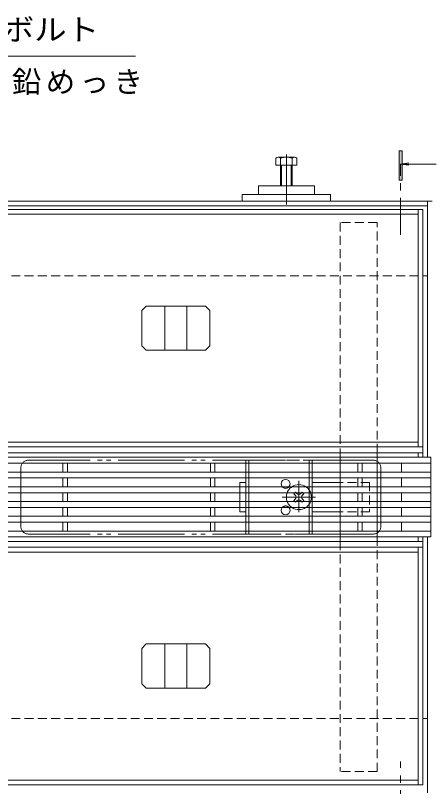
# Model space of a CAD drawing. Units: millimetres at full size, sheet at 1:5; details may follow other scales. Extents: x -1741 to 1924, y -1327 to 1336.
# Drawn here: x -965 to -683, y 162 to 684 of the extents above; entities that cross this region are included whole.
import ezdxf
from ezdxf.enums import TextEntityAlignment as Align

# ---------------------------------------------------------------- set-up
doc = ezdxf.new("R2010")
doc.units = ezdxf.units.MM
doc.header["$LTSCALE"] = 5
for name, pattern in [('CHAIN1', [8, 5, -1, 1, -1]), ('CHAIN2', [12, 9, -1, 1, -1]), ('DASHED1', [1.8, 1.2, -0.6]), ('DOUBLE_CHAIN2', [12.8, 9, -1, 0.6, -0.6, 0.6, -1])]:
    doc.linetypes.add(name, pattern=pattern)
for name, color, linetype, lineweight in [('4-0_OUTLINE-0', 7, 'Continuous', 5), ('4-1_補助散水栓', 2, 'Continuous', 5), ('4-2_A_避難通路', 3, 'Continuous', 5), ('4-5_0055_アルミ建具_', 7, 'Continuous', 5)]:
    doc.layers.add(name, color=color, linetype=linetype, lineweight=lineweight)
doc.styles.add('ＭＳ ゴシック', font='')
doc.styles.get('ＭＳ ゴシック').set_extended_font_data('MS Gothic')

msp = doc.modelspace()

# ---------------------------------------------------------------- linework, layer by layer
at = {"layer": '4-0_OUTLINE-0', "color": 2}
for p, q in [((-788.404, 587.477), (-788.404, 582.787)), ((-775.619, 588.087), (-786.809, 588.087)), ((-785.214, 587.477), (-785.214, 568.787)), ((-777.214, 587.477), (-777.214, 568.787)), ((-774.024, 587.477), (-774.024, 582.787)), ((-774.024, 582.787), (-788.404, 582.787)), ((-784.537, 582.787), (-784.537, 568.787)), ((-777.89, 582.787), (-777.89, 568.787)), ((-808.714, 380.788), (-808.714, 374.788)), ((-806.714, 380.788), (-806.714, 374.788)), ((-765.714, 380.788), (-765.714, 374.788)), ((-763.714, 380.788), (-763.714, 374.788)), ((-808.714, 370.788), (-808.714, 364.788)), ((-806.714, 370.788), (-806.714, 364.788)), ((-765.714, 370.788), (-765.714, 364.788)), ((-763.714, 370.788), (-763.714, 364.788)), ((-808.714, 360.788), (-808.714, 354.788)), ((-806.714, 360.788), (-806.714, 354.788)), ((-765.714, 360.788), (-765.714, 354.788)), ((-763.714, 360.788), (-763.714, 354.788)), ((-808.714, 350.788), (-808.714, 344.788)), ((-806.714, 350.788), (-806.714, 344.788)), ((-765.714, 350.788), (-765.714, 344.788)), ((-763.714, 350.788), (-763.714, 344.788)), ((-808.714, 340.788), (-808.714, 334.788)), ((-806.714, 340.788), (-806.714, 334.788)), ((-765.714, 340.788), (-765.714, 334.788)), ((-763.714, 340.788), (-763.714, 334.788))]:
    msp.add_line(p, q, dxfattribs=at)
at = {"layer": '4-0_OUTLINE-0', "color": 4, "linetype": 'CHAIN2'}
msp.add_line((-781.214, 590.047), (-781.214, 555.964), dxfattribs=at)
at = {"layer": '4-0_OUTLINE-0'}
for p, q in [((-762.214, 568.787), (-762.214, 562.787)), ((-751.214, 562.787), (-811.214, 562.787)), ((-811.214, 558.287), (-811.214, 562.787)), ((-751.214, 558.287), (-751.214, 562.787)), ((-682.214, 558.287), (-1280.214, 558.287)), ((-685.414, 555.087), (-1277.014, 555.087)), ((-685.414, 384.788), (-685.414, 558.287)), ((-688.714, 552.787), (-1273.714, 552.787)), ((-691.914, 549.587), (-1270.514, 549.587)), ((-691.914, 391.788), (-691.914, 552.787)), ((-688.714, 384.788), (-688.714, 552.787)), ((-688.714, 507.787), (-685.414, 507.787)), ((-691.914, 394.988), (-1270.514, 394.988)), ((-1273.714, 391.788), (-688.714, 391.788)), ((-688.714, 387.788), (-1273.714, 387.788)), ((-744.714, 387.788), (-744.714, 384.788)), ((-719.714, 387.788), (-719.714, 384.788)), ((-691.914, 384.788), (-691.914, 387.788)), ((-744.714, 380.788), (-744.714, 374.788)), ((-719.714, 380.788), (-719.714, 374.788)), ((-812.714, 367.788), (-808.714, 367.788)), ((-812.714, 364.788), (-812.714, 367.788)), ((-744.714, 367.788), (-763.714, 367.788)), ((-744.714, 370.788), (-744.714, 364.788)), ((-719.714, 370.788), (-719.714, 364.788)), ((-812.714, 354.788), (-812.714, 360.788)), ((-776.072, 360.086), (-775.012, 361.146)), ((-774.128, 360.262), (-775.012, 361.146)), ((-771.299, 360.262), (-770.415, 361.146)), ((-770.415, 361.146), (-769.355, 360.086)), ((-744.714, 360.788), (-744.714, 354.788)), ((-719.714, 360.788), (-719.714, 354.788)), ((-775.188, 359.202), (-776.072, 360.086)), ((-775.188, 356.373), (-776.072, 355.49)), ((-775.012, 354.429), (-776.072, 355.49)), ((-769.355, 355.49), (-770.415, 354.429)), ((-770.239, 359.202), (-769.355, 360.086)), ((-770.239, 356.373), (-769.355, 355.49)), ((-812.714, 350.788), (-812.714, 347.788)), ((-774.128, 355.313), (-775.012, 354.429)), ((-771.299, 355.313), (-770.415, 354.429)), ((-744.714, 350.788), (-744.714, 344.788)), ((-719.714, 350.788), (-719.714, 344.788)), ((-808.714, 347.788), (-812.714, 347.788)), ((-763.714, 347.788), (-744.714, 347.788)), ((-744.714, 340.788), (-744.714, 334.788)), ((-719.714, 340.788), (-719.714, 334.788)), ((-744.714, 330.788), (-744.714, 327.788)), ((-719.714, 330.788), (-719.714, 327.788)), ((-691.914, 327.788), (-691.914, 330.788)), ((-688.714, 162.787), (-688.714, 330.788)), ((-685.414, 157.287), (-685.414, 330.788)), ((-688.714, 327.788), (-1273.714, 327.788)), ((-1273.714, 323.788), (-688.714, 323.788)), ((-691.914, 320.588), (-1270.514, 320.588)), ((-691.914, 162.787), (-691.914, 323.788)), ((-688.714, 207.787), (-685.414, 207.787)), ((-691.914, 165.987), (-1270.514, 165.987)), ((-1268.514, 162.787), (-688.714, 162.787)), ((-719.714, 162.789), (-744.714, 162.789))]:
    msp.add_line(p, q, dxfattribs=at)
at = {"layer": '4-0_OUTLINE-0', "linetype": 'DASHED1'}
for p, q in [((-719.714, 543.787), (-744.714, 543.787)), ((-744.714, 543.787), (-744.714, 387.787)), ((-719.714, 387.787), (-719.714, 543.787)), ((-1273.714, 507.787), (-688.714, 507.787)), ((-744.714, 384.788), (-744.714, 380.788)), ((-719.714, 384.788), (-719.714, 380.788)), ((-744.714, 374.788), (-744.714, 370.788)), ((-719.714, 374.788), (-719.714, 370.788)), ((-724.714, 367.788), (-744.714, 367.788)), ((-812.714, 364.788), (-812.714, 360.788)), ((-744.714, 364.788), (-744.714, 360.788)), ((-719.714, 364.788), (-719.714, 360.788)), ((-812.714, 354.788), (-812.714, 350.788)), ((-744.714, 354.788), (-744.714, 350.788)), ((-719.714, 354.788), (-719.714, 350.788)), ((-744.714, 344.788), (-744.714, 340.788)), ((-719.714, 344.788), (-719.714, 340.788)), ((-744.714, 334.788), (-744.714, 330.788)), ((-719.714, 334.788), (-719.714, 330.788)), ((-744.714, 327.787), (-744.714, 171.787)), ((-719.714, 171.787), (-719.714, 327.787)), ((-1273.714, 207.787), (-688.714, 207.787)), ((-719.714, 171.787), (-744.714, 171.787))]:
    msp.add_line(p, q, dxfattribs=at)
at = {"layer": '4-0_OUTLINE-0', "color": 2, "linetype": 'DOUBLE_CHAIN2'}
for p, q in [((-722.214, 382.788), (-956.214, 382.788)), ((-961.214, 337.788), (-961.214, 377.788)), ((-722.214, 332.788), (-956.214, 332.788))]:
    msp.add_line(p, q, dxfattribs=at)
at = {"layer": '4-0_OUTLINE-0', "color": 2, "linetype": 'DASHED1'}
for p, q in [((-763.714, 382.788), (-808.714, 382.788)), ((-808.714, 380.788), (-808.714, 382.788)), ((-806.714, 380.788), (-806.714, 382.788)), ((-765.714, 380.788), (-765.714, 382.788)), ((-763.714, 380.788), (-763.714, 382.788)), ((-808.714, 374.788), (-808.714, 370.788)), ((-806.714, 374.788), (-806.714, 370.788)), ((-765.714, 374.788), (-765.714, 370.788)), ((-763.714, 374.788), (-763.714, 370.788)), ((-808.714, 364.788), (-808.714, 360.788)), ((-806.714, 364.788), (-806.714, 360.788)), ((-765.714, 364.788), (-765.714, 360.788)), ((-763.714, 364.788), (-763.714, 360.788)), ((-808.714, 354.788), (-808.714, 350.788)), ((-806.714, 354.788), (-806.714, 350.788)), ((-765.714, 354.788), (-765.714, 350.788)), ((-763.714, 354.788), (-763.714, 350.788)), ((-808.714, 344.788), (-808.714, 340.788)), ((-806.714, 344.788), (-806.714, 340.788)), ((-765.714, 344.788), (-765.714, 340.788)), ((-763.714, 344.788), (-763.714, 340.788)), ((-808.714, 334.788), (-808.714, 332.788)), ((-806.714, 334.788), (-806.714, 332.788)), ((-765.714, 334.788), (-765.714, 332.788)), ((-763.714, 334.788), (-763.714, 332.788)), ((-808.714, 332.788), (-763.714, 332.788))]:
    msp.add_line(p, q, dxfattribs=at)
at = {"layer": '4-0_OUTLINE-0', "linetype": 'CHAIN1'}
for p, q in [((-772.714, 347.603), (-772.714, 368.859)), ((-761.456, 357.788), (-784.065, 357.788))]:
    msp.add_line(p, q, dxfattribs=at)
at = {"layer": '4-0_OUTLINE-0'}
msp.add_lwpolyline([(-762.214, 568.787), (-800.214, 568.787), (-800.214, 562.787)], dxfattribs=at)
at = {"layer": '4-0_OUTLINE-0', "color": 2, "linetype": 'DOUBLE_CHAIN2'}
msp.add_lwpolyline([(-717.214, 337.788), (-717.214, 338.233), (-717.214, 377.788)], dxfattribs=at)
at = {"layer": '4-0_OUTLINE-0', "linetype": 'DASHED1'}
msp.add_lwpolyline([(-724.714, 367.788), (-724.714, 347.788), (-744.714, 347.788)], dxfattribs=at)
at = {"layer": '4-0_OUTLINE-0', "color": 2}
for centre, radius, start, end in [((-786.809, 585.697), 2.39, 48.13611, 131.86389), ((-781.214, 574.669), 13.418, 72.6564, 107.3436), ((-775.619, 585.697), 2.39, 48.13611, 131.86389)]:
    msp.add_arc(centre, radius, start, end, dxfattribs=at)
at = {"layer": '4-0_OUTLINE-0', "color": 2, "linetype": 'DOUBLE_CHAIN2'}
for centre, start, end in [((-956.214, 377.788), 90, 180), ((-722.214, 377.788), 0, 90), ((-956.214, 337.788), 180, 270), ((-722.214, 337.788), 270, 0)]:
    msp.add_arc(centre, 5, start, end, dxfattribs=at)
at = {"layer": '4-0_OUTLINE-0'}
for centre, radius, start, end in [((-781.714, 366.788), 3, 318.19021, 221.80979), ((-772.714, 357.788), 8.5, 55.43992, 124.56008), ((-772.714, 357.788), 8.5, 159.33253, 200.66717), ((-772.714, 357.788), 8.5, 339.33283, 20.66747), ((-776.603, 357.788), 2, 315, 45), ((-772.714, 361.677), 2, 225, 315), ((-772.714, 353.899), 2, 45, 135), ((-768.824, 357.788), 2, 135, 225), ((-781.714, 348.788), 3, 138.18916, 41.81084), ((-772.714, 357.788), 8.5, 235.43943, 304.56057)]:
    msp.add_arc(centre, radius, start, end, dxfattribs=at)
at = {"layer": '4-0_OUTLINE-0', "linetype": 'DASHED1'}
for centre, radius, start, end in [((-781.714, 366.788), 3, 221.80979, 318.19021), ((-772.714, 357.788), 8.5, 124.56008, 159.33253), ((-772.714, 357.788), 8.5, 20.66747, 55.43992), ((-781.714, 348.788), 3, 41.81084, 138.18916), ((-772.714, 357.788), 8.5, 200.66717, 235.43943), ((-772.714, 357.788), 8.5, 304.56057, 339.33283)]:
    msp.add_arc(centre, radius, start, end, dxfattribs=at)
at = {"layer": '4-1_補助散水栓'}
for p, q in [((-876.302, 487.288), (-879.302, 484.288)), ((-836.125, 487.288), (-876.302, 487.288)), ((-863.714, 457.288), (-863.714, 487.288)), ((-848.714, 457.288), (-848.714, 487.288)), ((-836.125, 487.288), (-833.125, 484.288)), ((-836.125, 457.288), (-876.302, 457.288)), ((-876.302, 258.288), (-879.302, 255.288)), ((-836.125, 258.288), (-876.302, 258.288)), ((-863.714, 228.288), (-863.714, 258.288)), ((-848.714, 228.288), (-848.714, 258.288)), ((-836.125, 258.288), (-833.125, 255.288)), ((-836.125, 228.288), (-876.302, 228.288))]:
    msp.add_line(p, q, dxfattribs=at)
for points in [[(-876.302, 457.288), (-879.302, 460.288), (-879.302, 484.288)], [(-836.125, 457.288), (-833.125, 460.288), (-833.125, 484.288)], [(-876.302, 228.288), (-879.302, 231.288), (-879.302, 255.288)], [(-836.125, 228.288), (-833.125, 231.288), (-833.125, 255.288)]]:
    msp.add_lwpolyline(points, dxfattribs=at)
at = {"layer": '4-2_A_避難通路'}
for p, q in [((-683.214, 384.788), (-1279.214, 384.788)), ((-683.214, 330.788), (-683.214, 384.788)), ((-683.214, 380.788), (-1279.214, 380.788)), ((-932.714, 380.788), (-932.714, 374.788)), ((-929.714, 380.788), (-929.714, 374.788)), ((-832.714, 380.788), (-832.714, 374.788)), ((-829.714, 380.788), (-829.714, 374.788)), ((-732.714, 380.788), (-732.714, 374.788)), ((-729.714, 380.788), (-729.714, 374.788)), ((-703.214, 380.788), (-703.214, 374.788)), ((-683.214, 374.788), (-1279.214, 374.788)), ((-683.214, 370.788), (-1279.214, 370.788)), ((-932.714, 370.788), (-932.714, 364.788)), ((-929.714, 370.788), (-929.714, 364.788)), ((-832.714, 370.788), (-832.714, 364.788)), ((-829.714, 370.788), (-829.714, 364.788)), ((-732.714, 370.788), (-732.714, 364.788)), ((-729.714, 370.788), (-729.714, 364.788)), ((-703.214, 370.788), (-703.214, 364.788)), ((-683.214, 364.788), (-1279.214, 364.788)), ((-683.214, 360.788), (-1279.214, 360.788)), ((-932.714, 360.788), (-932.714, 354.788)), ((-929.714, 360.788), (-929.714, 354.788)), ((-832.714, 360.788), (-832.714, 354.788)), ((-829.714, 360.788), (-829.714, 354.788)), ((-732.714, 360.788), (-732.714, 354.788)), ((-729.714, 360.788), (-729.714, 354.788)), ((-703.214, 360.788), (-703.214, 354.788)), ((-683.214, 354.788), (-1279.214, 354.788)), ((-683.214, 350.788), (-1279.214, 350.788)), ((-932.714, 350.788), (-932.714, 344.788)), ((-929.714, 350.788), (-929.714, 344.788)), ((-832.714, 350.788), (-832.714, 344.788)), ((-829.714, 350.788), (-829.714, 344.788)), ((-732.714, 350.788), (-732.714, 344.788)), ((-729.714, 350.788), (-729.714, 344.788)), ((-703.214, 350.788), (-703.214, 344.788)), ((-683.214, 344.788), (-1279.214, 344.788)), ((-683.214, 340.788), (-1279.214, 340.788)), ((-932.714, 340.788), (-932.714, 334.788)), ((-929.714, 340.788), (-929.714, 334.788)), ((-832.714, 340.788), (-832.714, 334.788)), ((-829.714, 340.788), (-829.714, 334.788)), ((-732.714, 340.788), (-732.714, 334.788)), ((-729.714, 340.788), (-729.714, 334.788)), ((-703.214, 340.788), (-703.214, 334.788)), ((-683.214, 334.788), (-1279.214, 334.788)), ((-683.214, 330.788), (-1279.214, 330.788))]:
    msp.add_line(p, q, dxfattribs=at)
at = {"layer": '4-5_0055_アルミ建具_'}
msp.add_line((-1141.687, 656.55), (-883.561, 656.55), dxfattribs=at)
at = {"layer": '4-5_0055_アルミ建具_', "color": 4}
for p, q in [((-704.737, 572.47), (-704.737, 592.47)), ((-703.737, 583.499), (-698.132, 584.237)), ((-703.737, 583.499), (-679.596, 583.499)), ((-703.737, 583.499), (-698.132, 582.761))]:
    msp.add_line(p, q, dxfattribs=at)
at = {"layer": '4-5_0055_アルミ建具_', "color": 4, "linetype": 'CHAIN1'}
for p, q in [((-703.737, 535.485), (-703.737, 583.499)), ((-703.737, 134.237), (-703.737, 178.717))]:
    msp.add_line(p, q, dxfattribs=at)
at = {"layer": '4-5_0055_アルミ建具_', "color": 4}
msp.add_lwpolyline([(-704.737, 592.47), (-702.737, 592.47), (-702.737, 572.47), (-704.737, 572.47)], dxfattribs=at)
msp.add_solid([(-704.737, 592.47), (-704.737, 572.47), (-702.737, 592.47), (-702.737, 572.47)], dxfattribs=at)

# ---------------------------------------------------------------- texts
at = {"layer": '4-5_0055_アルミ建具_', "color": 2, "style": 'ＭＳ ゴシック', "width": 1.1}
msp.add_text('スチール製六角ボルト', height=14.66, dxfattribs=at).set_placement((-1128.178, 662.939), align=Align.BOTTOM_LEFT)
at = {"layer": '4-5_0055_アルミ建具_', "color": 2, "insert": (-1128.178, 630.161), "char_height": 14.66, "attachment_point": 7, "style": 'ＭＳ ゴシック'}
msp.add_mtext('\\T1.15;M8×25\u3000電気亜鉛めっき', dxfattribs=at)

doc.saveas('drawing.dxf')
